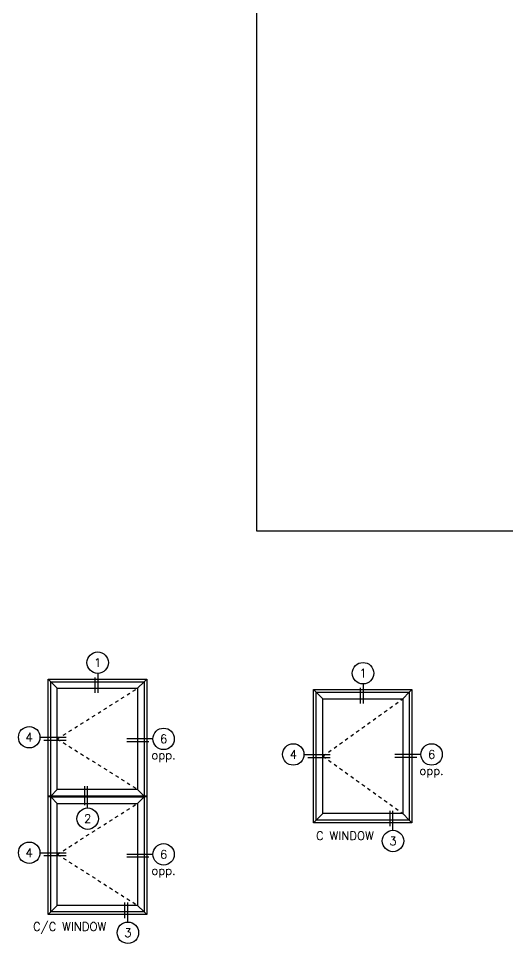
# Model space of a CAD drawing. Extents: x -7.4 to 79.9, y -10.6 to 40.1.
# Drawn here: x -7.43 to 6.81, y -10.63 to 16.29 of the extents above; entities that cross this region are included whole.
import ezdxf
from ezdxf.enums import TextEntityAlignment as Align

# ---------------------------------------------------------------- set-up
doc = ezdxf.new("R2010")
doc.units = 0
doc.header["$LTSCALE"] = 0.25
doc.header["$MEASUREMENT"] = 0
doc.linetypes.add('HIDDEN', pattern=[0.375, 0.25, -0.125])
doc.layers.get('0').update_dxf_attribs({"linetype": 'CONTINUOUS'})
for name, color, linetype in [('ELEV_FRAME', 1, 'CONTINUOUS'), ('ELEV_VENT', 5, 'CONTINUOUS'), ('MISC', 7, 'CONTINUOUS'), ('TEXT', 7, 'CONTINUOUS')]:
    doc.layers.add(name, color=color, linetype=linetype)
doc.styles.get("Standard").update_dxf_attribs({"font": 'simplex.shx'})

msp = doc.modelspace()

# ---------------------------------------------------------------- linework, layer by layer
msp.add_lwpolyline([(-0.491, 37.129), (35.265, 37.129), (35.265, 1.373), (-0.491, 1.373)], close=True)
at = {"layer": 'ELEV_FRAME'}
for p, q in [((-6.565, -2.933), (-6.488, -3.011)), ((-3.69, -2.933), (-3.768, -3.011)), ((1.168, -3.24), (1.245, -3.317)), ((3.953, -3.317), (4.031, -3.24)), ((-3.69, -6.336), (-6.565, -6.336)), ((-3.69, -6.36), (-6.565, -6.36)), ((1.168, -7.115), (1.245, -7.038)), ((4.031, -7.115), (3.953, -7.038)), ((-6.565, -9.786), (-6.488, -9.708)), ((-3.768, -9.708), (-3.69, -9.786))]:
    msp.add_line(p, q, dxfattribs=at)
for points in [[(-6.565, -2.933), (-3.69, -2.933), (-3.69, -9.786), (-6.565, -9.786)], [(1.168, -7.115), (1.168, -3.24), (4.031, -3.24), (4.031, -7.115)]]:
    msp.add_lwpolyline(points, close=True, dxfattribs=at)
at = {"layer": 'ELEV_VENT'}
for p, q in [((-6.297, -3.202), (-6.488, -3.011)), ((-3.958, -3.202), (-3.768, -3.011)), ((1.436, -3.508), (1.245, -3.317)), ((3.763, -3.508), (3.953, -3.317)), ((-6.297, -6.145), (-6.488, -6.336)), ((-3.958, -6.145), (-3.768, -6.336)), ((-6.297, -6.55), (-6.488, -6.36)), ((-3.958, -6.55), (-3.768, -6.36)), ((1.436, -6.847), (1.245, -7.038)), ((3.763, -6.847), (3.953, -7.038)), ((-6.297, -9.518), (-6.488, -9.708)), ((-3.958, -9.518), (-3.768, -9.708))]:
    msp.add_line(p, q, dxfattribs=at)
for points in [[(-6.488, -3.011), (-3.768, -3.011), (-3.768, -6.336), (-6.488, -6.336)], [(-6.297, -3.202), (-3.958, -3.202), (-3.958, -6.145), (-6.297, -6.145)], [(1.245, -7.038), (1.245, -3.317), (3.953, -3.317), (3.953, -7.038)], [(1.436, -6.847), (1.436, -3.508), (3.763, -3.508), (3.763, -6.847)], [(-6.488, -6.36), (-3.768, -6.36), (-3.768, -9.708), (-6.488, -9.708)], [(-6.297, -6.55), (-3.958, -6.55), (-3.958, -9.518), (-6.297, -9.518)]]:
    msp.add_lwpolyline(points, close=True, dxfattribs=at)
at = {"layer": 'MISC', "linetype": 'HIDDEN'}
for p, q in [((-6.297, -4.673), (-3.958, -3.202)), ((1.436, -5.178), (3.763, -3.508)), ((-6.297, -4.673), (-3.958, -6.145)), ((1.436, -5.178), (3.763, -6.847)), ((-6.297, -8.034), (-3.958, -6.55)), ((-6.297, -8.034), (-3.958, -9.518))]:
    msp.add_line(p, q, dxfattribs=at)
at = {"layer": 'TEXT'}
for p, q in [((-5.205, -2.883), (-5.205, -3.336)), ((-5.121, -2.768), (-5.121, -3.336)), ((2.522, -3.19), (2.522, -3.642)), ((2.606, -3.074), (2.606, -3.642)), ((-6.804, -4.626), (-6.041, -4.626)), ((-6.688, -4.71), (-6.041, -4.71)), ((-3.514, -4.673), (-4.277, -4.673)), ((-3.63, -4.757), (-4.277, -4.757)), ((0.886, -5.127), (1.649, -5.127)), ((1.002, -5.211), (1.649, -5.211)), ((4.291, -5.127), (3.528, -5.127)), ((4.176, -5.211), (3.528, -5.211)), ((-5.497, -6.604), (-5.497, -6.05)), ((-5.413, -6.683), (-5.413, -6.05)), ((3.395, -7.217), (3.395, -6.764)), ((3.479, -7.332), (3.479, -6.764)), ((-6.804, -7.987), (-6.041, -7.987)), ((-6.688, -8.071), (-6.041, -8.071)), ((-3.514, -8.034), (-4.277, -8.034)), ((-3.63, -8.118), (-4.277, -8.118)), ((-4.326, -9.887), (-4.326, -9.435)), ((-4.242, -10.003), (-4.242, -9.435))]:
    msp.add_line(p, q, dxfattribs=at)
for centre in [(-5.121, -2.456), (2.606, -2.762), (-7.116, -4.626), (-3.202, -4.673), (0.574, -5.127), (4.603, -5.127), (-5.413, -6.995), (3.479, -7.644), (-7.116, -7.987), (-3.202, -8.034), (-4.242, -10.315)]:
    msp.add_circle(centre, 0.312, dxfattribs=at)

# ---------------------------------------------------------------- texts
for s, p in [('1', (-5.121, -2.456)), ('1', (2.606, -2.762)), ('4', (-7.116, -4.626)), ('6', (-3.202, -4.673)), ('4', (0.574, -5.127)), ('6', (4.603, -5.127)), ('2', (-5.413, -6.995)), ('3', (3.479, -7.644)), ('4', (-7.116, -7.987)), ('6', (-3.202, -8.034)), ('3', (-4.242, -10.315))]:
    msp.add_text(s, height=0.248, dxfattribs=at).set_placement(p, align=Align.MIDDLE_CENTER)
for s, p in [('opp.', (-3.203, -5.266)), ('opp.', (4.603, -5.719)), ('C WINDOW', (2.079, -7.615)), ('opp.', (-3.203, -8.627)), ('C/C WINDOW', (-5.939, -10.259))]:
    msp.add_text(s, height=0.248, dxfattribs=at).set_placement(p, align=Align.CENTER)

doc.saveas('drawing.dxf')
